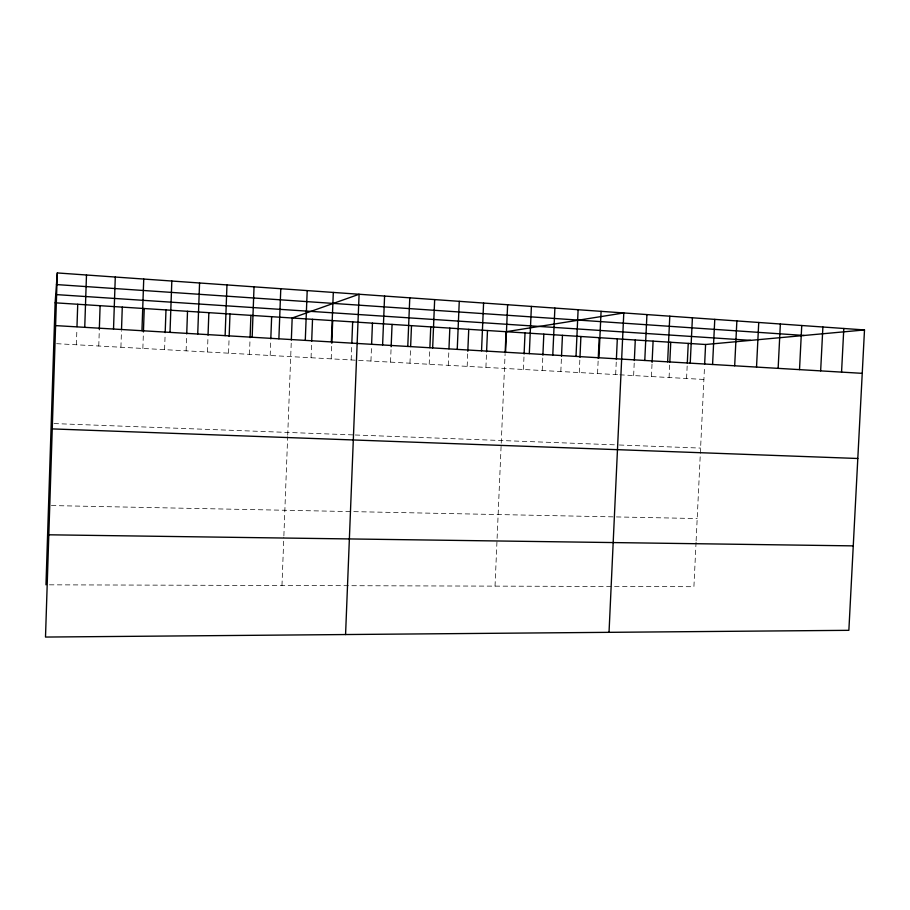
<?xml version="1.0" encoding="UTF-8"?>
<svg xmlns="http://www.w3.org/2000/svg" width="910" height="910" viewBox="0 0 910 910"><rect width="100%" height="100%" fill="white"/><g stroke="black" fill="none" stroke-linecap="round" stroke-linejoin="round"><path stroke-width="0.68" stroke-dasharray="4.55 3.41" d="M76.394 344.776L76.895 329.409M98.769 346.016L99.326 329.329M120.916 347.233L121.485 330.637M142.859 348.45L143.382 333.31M164.585 349.656L165.142 334.038M186.118 350.839L186.664 335.301M207.435 352.022L207.992 336.563M228.546 353.182L229.115 337.803M249.465 354.343L250.034 339.032M270.179 355.491L270.759 340.249M281.975 585.505L283.818 537.162M283.875 535.819L287.662 436.607M287.708 435.219L291.291 341.455M311.049 357.744L311.629 342.649M331.195 358.858L331.752 344.685M351.158 359.962L351.772 344.446M370.939 361.054L371.553 345.618M390.538 362.135L391.095 348.166M409.955 363.204L410.581 347.904M429.201 364.273L429.827 349.042M448.266 365.331L448.903 350.168M467.171 366.366L467.751 352.648M485.906 367.401L486.509 353.216M495.029 586.131L501.171 444.501M501.228 443.17L505.084 354.308M523.421 369.483L524.046 355.423M542.212 370.518L542.826 356.527M560.822 371.542L561.447 357.619M579.272 372.565L579.898 358.699M597.552 373.578L598.188 359.768M615.672 374.579L616.309 360.838M633.633 375.568L634.27 361.884M651.435 376.558L652.095 362.385M669.077 377.525L669.749 363.431M686.572 378.492L687.243 364.455M696.059 542.167L693.909 586.711L48.799 584.823M696.116 540.859L704.511 366.866M51.369 505.562L697.196 518.552M54.031 423.571L353.842 434.935M355.253 434.991L617.958 444.945M619.346 445.001L700.598 448.084M56.625 343.684L618.436 374.727M619.824 374.806L703.908 379.447"/><path stroke-width="1.36" d="M45.978 584.812L55.123 302.814L57.307 272.943L864.5 329.943L848.859 630.323L45.5 637.057L57.307 272.943M76.986 326.61L77.725 304.259M84.744 327.338L86.484 275.002M99.326 329.329L100.111 305.692M113.522 329.033L115.286 277.038M121.531 329.249L122.281 307.114M141.949 330.717L143.734 279.051M143.427 331.934L144.235 308.524M165.188 332.628L165.984 309.923M170.011 332.377L171.819 281.031M186.721 333.89L187.517 311.3M197.732 334.015L199.563 282.987M208.037 335.153L208.856 312.665M225.123 335.642L226.965 284.921M229.161 336.404L229.98 314.018M250.079 337.633L250.91 315.361M252.161 337.235L254.038 286.843M270.805 338.861L271.646 316.691M278.881 338.816L280.781 288.732M291.337 340.067L292.178 318.011L359.097 294.26L345.572 634.543M305.282 340.385L307.205 290.597M311.686 341.273L312.528 319.308M331.365 341.921L333.31 292.44M331.809 343.275L332.696 320.604M351.829 343.036L352.659 321.89M371.61 344.208L372.452 323.152M382.61 344.958L384.589 296.057M391.152 346.767L392.062 324.415M407.782 346.448L409.773 297.832M410.637 346.517L411.491 325.655M429.884 347.654L430.748 326.895M432.659 347.916L434.661 299.595M448.96 348.792L449.836 328.112M457.241 349.372L459.266 301.335M467.808 351.283L468.741 329.329M481.538 350.805L483.585 303.041M486.577 351.806L487.487 330.523M505.141 352.898L506.062 331.718L623.794 312.949L609.029 632.336M505.562 352.227L507.621 304.748M524.103 354.013L525.024 332.935M529.313 353.637L531.394 306.42M542.895 355.127L543.816 334.141M552.791 355.025L554.884 308.08M561.515 356.22L562.448 335.335M576.007 356.401L578.112 309.718M579.966 357.311L580.899 336.518M598.245 358.392L599.189 337.69M598.962 357.755L601.078 311.345M616.366 359.461L617.321 338.85M634.338 360.519L635.282 339.999M644.78 360.474L646.93 314.576M652.095 362.385L653.096 341.148M667.644 361.816L669.794 316.191M669.817 362.021L670.75 342.274M687.3 363.056L688.244 343.4M690.235 363.158L692.408 317.795M704.647 364.08L705.591 344.503L864.5 329.943M712.587 364.478L714.771 319.376M734.677 365.786L736.872 320.934M756.529 367.083L758.735 322.481M778.141 368.357L780.359 324.005M799.515 369.619L801.744 325.518M820.649 370.87L822.89 327.009M841.557 372.11L843.809 328.487M48.822 534.796L853.261 545.875M52.245 428.906L857.812 458.492M55.601 325.609L862.236 373.339M55.123 302.814L705.591 344.503M55.726 294.567L750.727 340.374M56.454 284.568L804.201 335.471"/></g></svg>
